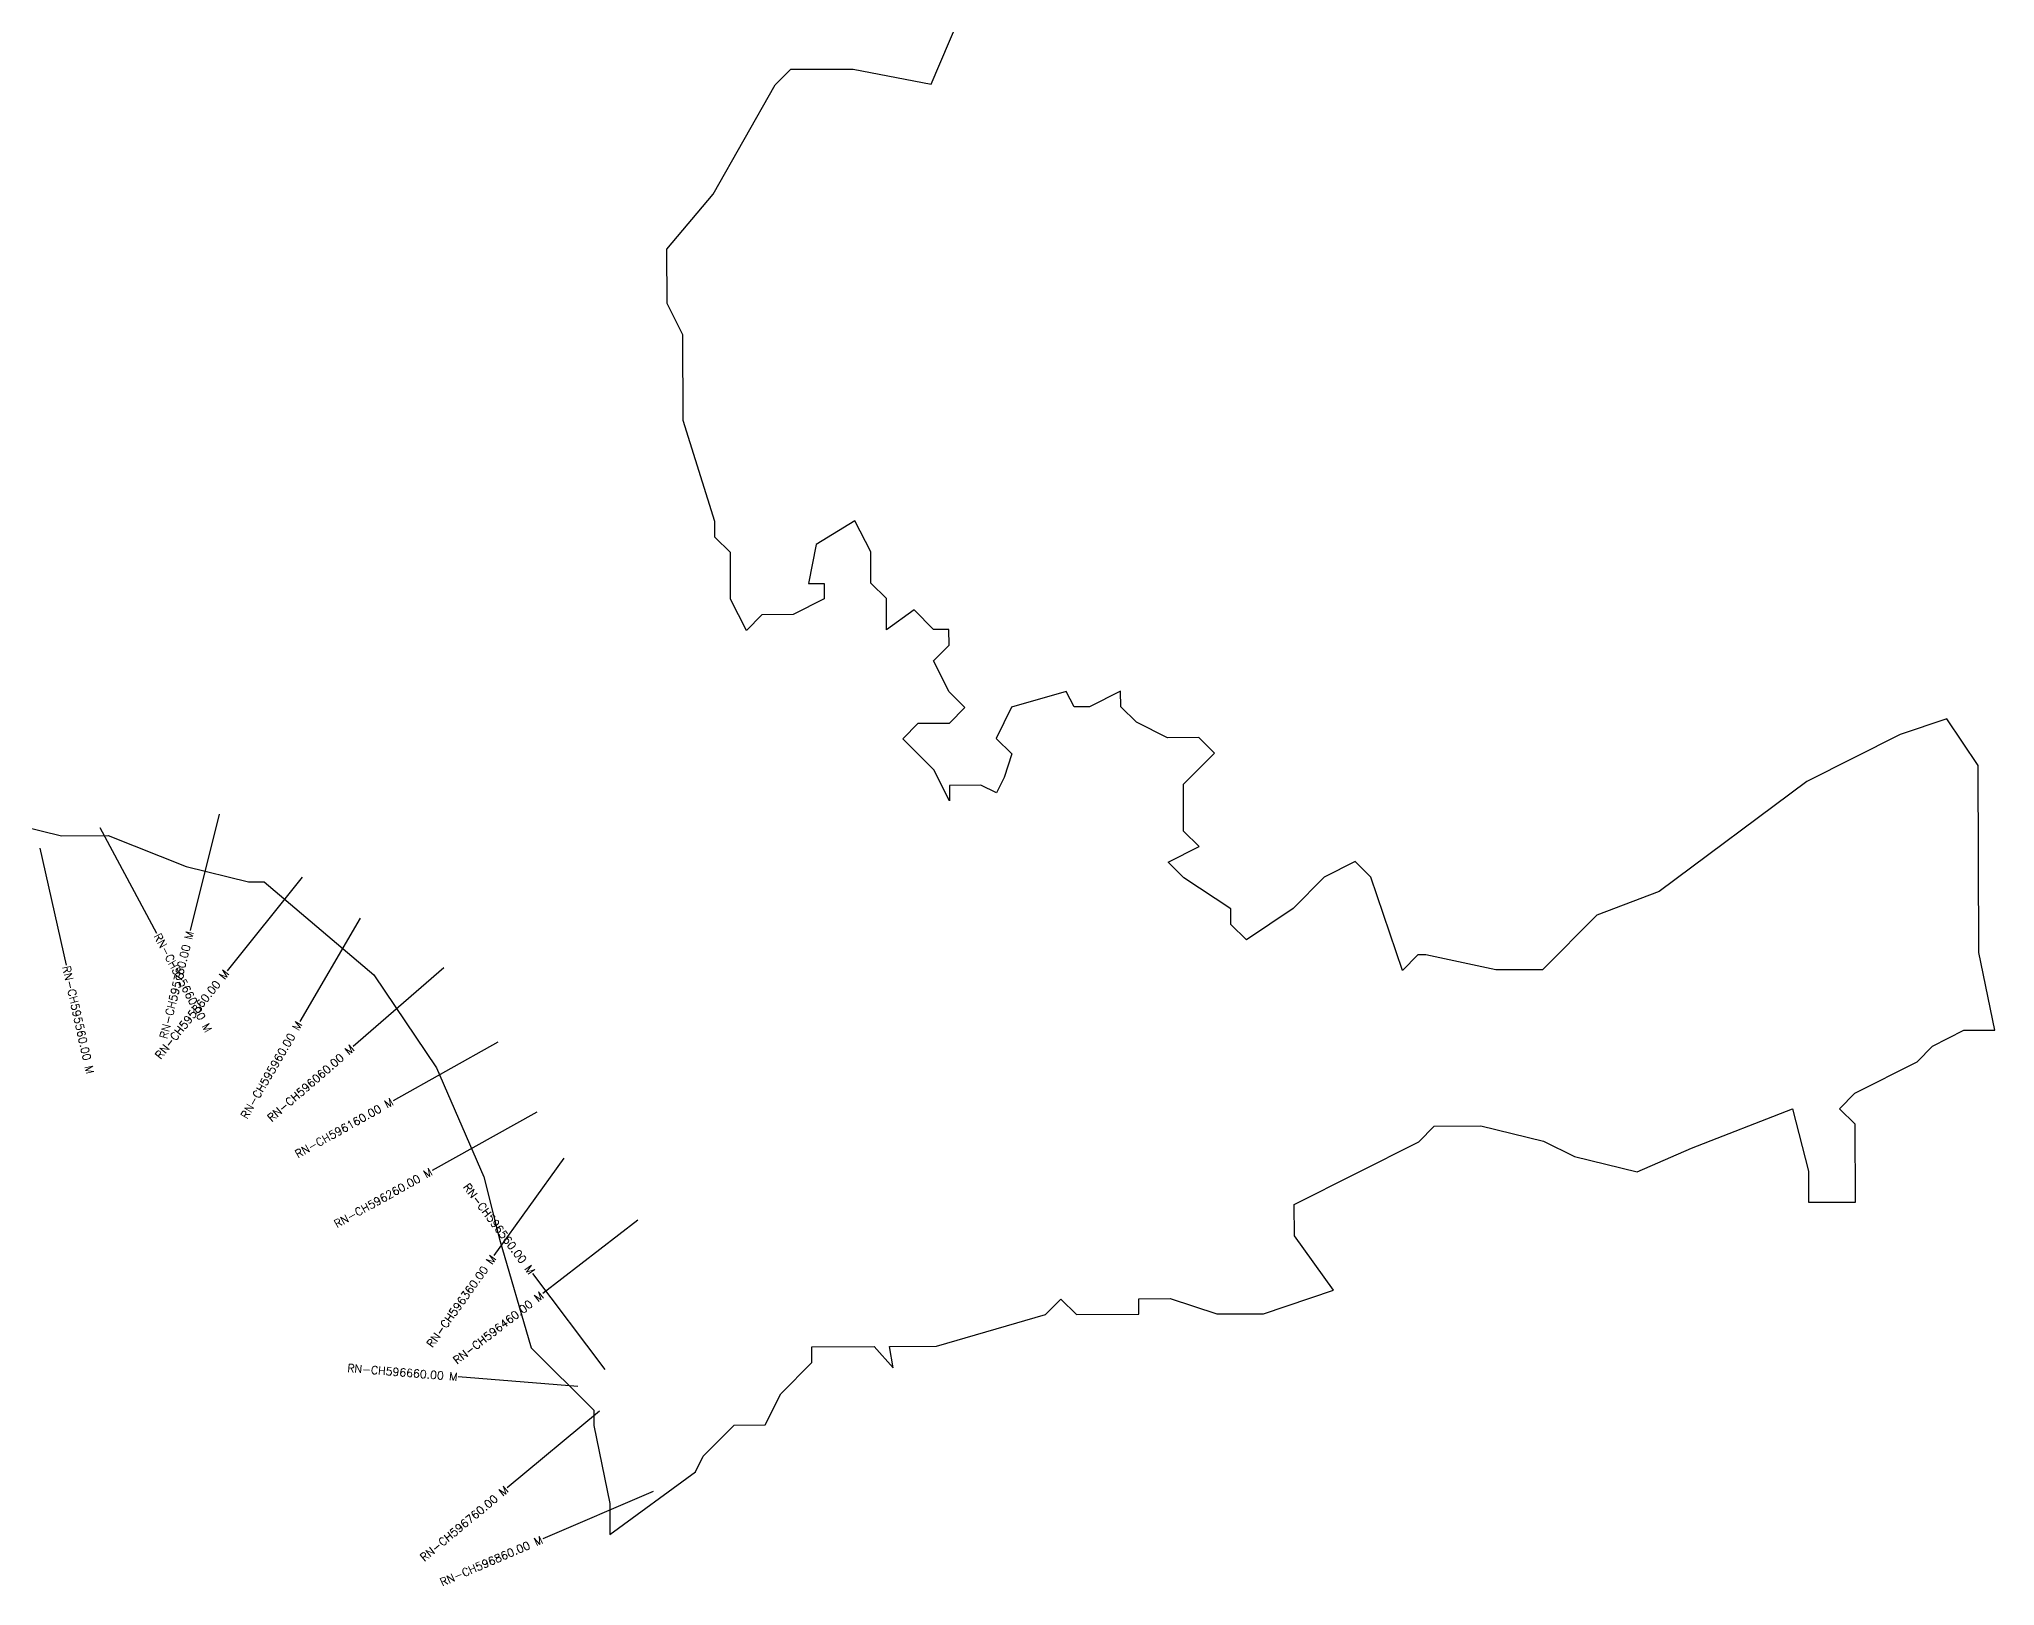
# Model space of a CAD drawing. Header units: metres. Extents: x 320296 to 325209, y 1833023 to 1837179.
# Drawn here: x 322765 to 325209, y 1833023 to 1834957 of the extents above; entities that cross this region are included whole.
import ezdxf
from ezdxf.enums import TextEntityAlignment as Align

# ---------------------------------------------------------------- set-up
doc = ezdxf.new("R2010")
doc.units = ezdxf.units.M
for name, color, linetype in [('CS', 134, 'Continuous'), ('CSMark', 6, 'Continuous'), ('VILLAGE BOUNDRY', 10, 'Continuous')]:
    doc.layers.add(name, color=color, linetype=linetype)
doc.styles.get("Standard").update_dxf_attribs({"font": 'simplex.shx'})

msp = doc.modelspace()

# ---------------------------------------------------------------- linework, layer by layer
at = {"layer": 'CS'}
for p, q in [((322840.9, 1833971.6), (322911.6, 1833839.3)), ((322990, 1833988.3), (322953.7, 1833842.8)), ((322765.8, 1833945.7), (322798.5, 1833799.3)), ((323093.6, 1833909.6), (322999.8, 1833792.6)), ((323166, 1833858.4), (323090.5, 1833728.9)), ((323270.6, 1833796.2), (323157.3, 1833697.9)), ((323338.2, 1833703.1), (323207.2, 1833630)), ((323386.9, 1833615.8), (323255.9, 1833542.7)), ((323420.6, 1833558.4), (323333.2, 1833436.4)), ((323513, 1833480.5), (323394.2, 1833388.9)), ((323472.1, 1833294.1), (323381.8, 1833413.9)), ((323438.2, 1833272.6), (323288.7, 1833284.8)), ((323465.3, 1833241.9), (323349.9, 1833146)), ((323532.1, 1833141.6), (323394.3, 1833082.3))]:
    msp.add_line(p, q, dxfattribs=at)
at = {"layer": 'VILLAGE BOUNDRY'}
msp.add_lwpolyline([(322714.7, 1833980.3), (322792.8, 1833961.2), (322851.2, 1833961.4), (322948.8, 1833922.9), (323026.7, 1833903.7), (323046.2, 1833903.8), (323183.1, 1833787.5), (323261.5, 1833671), (323320.5, 1833534.9), (323340.3, 1833457.1), (323379.8, 1833320.9), (323458.1, 1833243.3), (323458.1, 1833223.8), (323478.1, 1833126.5), (323478.2, 1833087.6), (323585, 1833165.9), (323594.7, 1833185.5), (323633.5, 1833224.6), (323672.4, 1833224.8), (323691.7, 1833263.7), (323730.5, 1833302.9), (323730.4, 1833322.3), (323808.3, 1833322.7), (323832, 1833296.2), (323827.8, 1833322.8), (323886.2, 1833323), (324022.4, 1833362.6), (324041.8, 1833382.1), (324061.4, 1833362.7), (324139.3, 1833363.1), (324139.2, 1833382.5), (324178.2, 1833382.7), (324236.7, 1833363.5), (324295.1, 1833363.7), (324382.6, 1833393.3), (324333.7, 1833461.3), (324333.5, 1833500.2), (324489, 1833578.8), (324508.4, 1833598.4), (324566.8, 1833598.6), (324644.8, 1833579.5), (324683.8, 1833560.2), (324761.8, 1833541), (324829.9, 1833570.5), (324956.3, 1833619.8), (324976.1, 1833541.9), (324976.3, 1833503), (325034.7, 1833503.2), (325034.3, 1833600.6), (325014.7, 1833620), (325034.1, 1833639.5), (325111.8, 1833678.8), (325131.3, 1833698.4), (325170.1, 1833718.1), (325209.1, 1833718.2), (325189.2, 1833815.5), (325188.2, 1834049.3), (325149, 1834107.5), (325090.6, 1834087.8), (324974, 1834028.9), (324789.5, 1833891.7), (324711.8, 1833862.2), (324643.9, 1833793.7), (324585.4, 1833793.5), (324497.7, 1833812.6), (324488, 1833812.6), (324468.6, 1833793), (324429.2, 1833909.7), (324409.6, 1833929.1), (324370.7, 1833909.4), (324331.9, 1833870.3), (324273.7, 1833831.1), (324254.1, 1833850.5), (324254, 1833870), (324195.4, 1833908.7), (324175.9, 1833928.1), (324214.7, 1833947.7), (324195.1, 1833967.1), (324194.9, 1834025.6), (324233.7, 1834064.7), (324214.1, 1834084.1), (324175.2, 1834083.9), (324136.1, 1834103.2), (324116.6, 1834122.6), (324116.5, 1834142.1), (324077.6, 1834122.4), (324058.2, 1834122.3), (324048.3, 1834141.8), (323980.2, 1834122), (323960.9, 1834083), (323980.5, 1834063.6), (323970.9, 1834034.3), (323961.2, 1834014.8), (323941.7, 1834024.5), (323902.8, 1834024.3), (323902.8, 1834004.8), (323883.2, 1834043.7), (323844.1, 1834082.5), (323863.5, 1834102), (323902.4, 1834102.2), (323921.8, 1834121.8), (323902.3, 1834141.2), (323882.6, 1834180.1), (323902, 1834199.6), (323901.9, 1834219.1), (323882.4, 1834219), (323858.3, 1834243.6), (323824, 1834218.7), (323823.8, 1834257.7), (323804.3, 1834277.1), (323804.1, 1834316.1), (323784.4, 1834354.9), (323735.9, 1834325.5), (323726.3, 1834276.8), (323745.9, 1834276.8), (323745.9, 1834257.4), (323707.1, 1834237.8), (323668.1, 1834237.6), (323648.7, 1834218), (323629.1, 1834256.9), (323628.8, 1834315.3), (323609.2, 1834334.7), (323609.2, 1834354.2), (323569.7, 1834480.6), (323569.2, 1834587.7), (323549.6, 1834626.6), (323549.3, 1834694.8), (323607.4, 1834763.2), (323684.8, 1834899.9), (323704.2, 1834919.5), (323782, 1834919.8), (323879.5, 1834900.7), (323937.4, 1835037.3)], dxfattribs=at)

# ---------------------------------------------------------------- texts
at = {"layer": 'CSMark'}
for s, rotation, p in [('RN-CH595660.00 M', 298.1126, (322912.1, 1833838.4)), ('RN-CH595560.00 M', 282.6129, (322798.7, 1833798.4))]:
    msp.add_text(s, height=10, rotation=rotation, dxfattribs=at).set_placement(p, align=Align.MIDDLE_LEFT)
for s, rotation, p in [('RN-CH595760.00 M', 75.97, (322953.4, 1833841.8)), ('RN-CH595860.00 M', 51.281, (322999.2, 1833791.8)), ('RN-CH595960.00 M', 59.7556, (323089.9, 1833728)), ('RN-CH596060.00 M', 40.9283, (323156.5, 1833697.2)), ('RN-CH596160.00 M', 29.1522, (323206.3, 1833629.5)), ('RN-CH596260.00 M', 29.1522, (323255.1, 1833542.2)), ('RN-CH596560.00 M', 306.9975, (323381.2, 1833414.7)), ('RN-CH596360.00 M', 54.4028, (323332.7, 1833435.6)), ('RN-CH596460.00 M', 37.6622, (323393.4, 1833388.2)), ('RN-CH596660.00 M', 355.3615, (323287.7, 1833284.8)), ('RN-CH596760.00 M', 39.7302, (323349.2, 1833145.4)), ('RN-CH596860.00 M', 23.2824, (323393.4, 1833081.9))]:
    msp.add_text(s, height=10, rotation=rotation, dxfattribs=at).set_placement(p, align=Align.MIDDLE_RIGHT)

doc.saveas('drawing.dxf')
